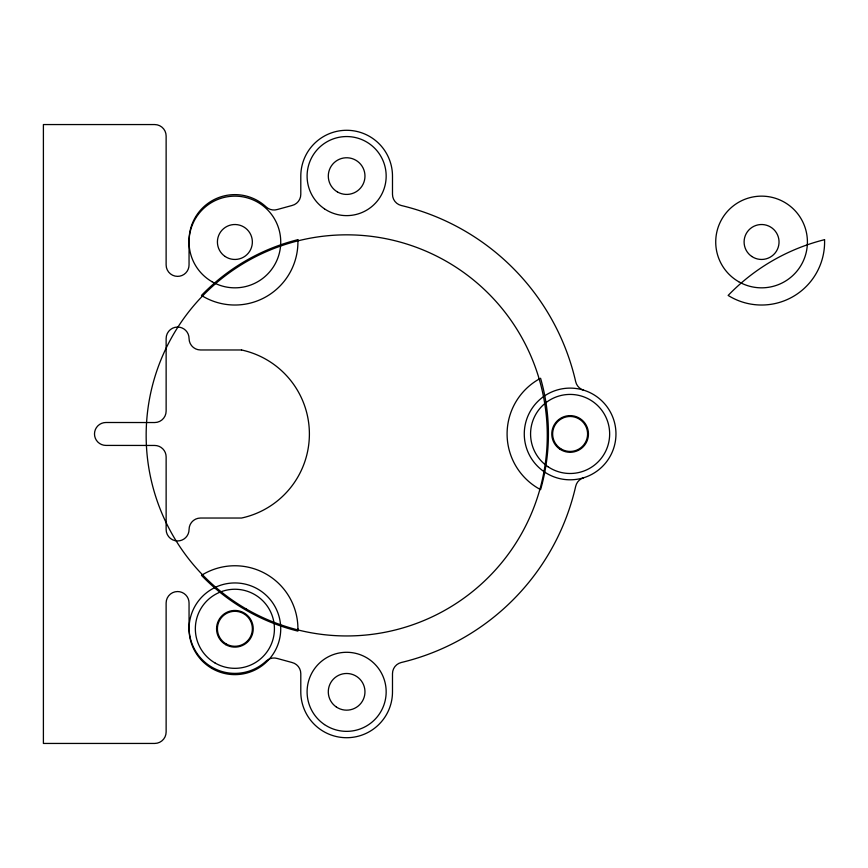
<?xml version="1.0" encoding="UTF-8"?>
<svg xmlns="http://www.w3.org/2000/svg" width="868" height="868" viewBox="0 0 868 868"><rect width="100%" height="100%" fill="white"/><g stroke="black" fill="none" stroke-linecap="round" stroke-linejoin="round"><path stroke-width="1.3" d="M583.535 477.834A11.458 11.458 0 0 0 575.701 486.254A234.946 234.946 0 0 1 401.276 662.501A11.458 11.458 0 0 0 392.488 673.644L392.488 691.872A45.841 45.841 0 0 1 346.647 737.713A45.841 45.841 0 0 1 300.795 691.872L300.795 673.644A11.458 11.458 0 0 0 292.006 662.501L277.359 658.497A11.458 11.458 0 0 0 266.161 661.069A45.841 45.841 0 0 1 189.061 627.542L189.05 603A11.458 11.458 0 0 0 177.582 591.542A11.458 11.458 0 0 0 166.124 603L166.135 731.984A11.458 11.458 0 0 1 154.678 743.442L43.4 743.442L43.4 124.558L154.678 124.558A11.458 11.458 0 0 1 166.135 136.016L166.124 264.914A11.458 11.458 0 0 0 177.582 276.371A11.458 11.458 0 0 0 189.05 264.914L189.061 240.458A45.841 45.841 0 0 1 266.161 206.931A11.458 11.458 0 0 0 277.359 209.503L292.006 205.499A11.458 11.458 0 0 0 300.795 194.345L300.795 176.128A45.841 45.841 0 0 1 346.647 130.287A45.841 45.841 0 0 1 392.488 176.128L392.488 194.345A11.468 11.468 0 0 0 401.276 205.499A234.946 234.946 0 0 1 575.701 381.746A11.468 11.468 0 0 0 583.535 390.155M297.919 628.79L297.876 631.101A201.712 201.712 0 0 1 201.463 575.343A63.038 63.038 0 0 1 297.919 628.79M538.692 379.316L538.561 379.392A63.038 63.038 0 0 0 540.58 489.639A201.712 201.712 0 0 0 540.58 378.274L538.692 379.316M241.532 349.978L200.519 349.967A11.458 11.458 0 0 1 189.061 338.509A11.458 11.458 0 0 0 177.593 327.052A11.458 11.458 0 0 0 166.135 338.509L166.135 411.085A11.458 11.458 0 0 1 154.678 422.542L105.961 422.499A11.458 11.458 0 0 0 94.493 433.957A11.458 11.458 0 0 0 105.961 445.414L154.678 445.458A11.458 11.458 0 0 1 166.135 456.926L166.135 529.491A11.458 11.458 0 0 0 177.593 540.948A11.458 11.458 0 0 0 189.061 529.491A11.458 11.458 0 0 1 200.519 518.033L241.532 518.033A85.954 85.954 0 0 0 241.532 349.978M824.567 239.828L824.557 239.677A201.712 201.712 0 0 0 728.144 295.435A63.038 63.038 0 0 0 824.6 241.988L824.567 239.828M297.887 239.828L297.876 239.677A201.712 201.712 0 0 0 201.463 295.435A63.038 63.038 0 0 0 297.919 241.988L297.887 239.828M336.35 707.008A18.336 18.336 0 0 0 364.918 693.131A18.336 18.336 0 0 0 338.618 675.326A18.336 18.336 0 0 0 336.35 707.008M225.723 644.664A18.336 18.336 0 0 0 253.228 628.79A18.336 18.336 0 0 0 225.723 612.906A18.336 18.336 0 0 0 225.723 644.664M337.468 191.969A18.336 18.336 0 0 0 364.972 176.096A18.336 18.336 0 0 0 337.468 160.211A18.336 18.336 0 0 0 337.468 191.969M324.469 208.83A39.537 39.537 0 0 0 386.065 178.917A39.537 39.537 0 0 0 329.352 140.529A39.537 39.537 0 0 0 324.469 208.83M324.469 724.563A39.537 39.537 0 0 0 386.065 694.639A39.537 39.537 0 0 0 329.352 656.262A39.537 39.537 0 0 0 324.469 724.563M215.123 663.033A39.537 39.537 0 0 0 274.429 628.79A39.537 39.537 0 0 0 215.123 594.547A39.537 39.537 0 0 0 215.123 663.033M547.958 466.702A39.537 39.537 0 0 0 609.553 436.778A39.537 39.537 0 0 0 552.84 398.39A39.537 39.537 0 0 0 547.958 466.702M246.436 609.086A200.562 200.562 0 0 0 547.274 435.389A200.562 200.562 0 0 0 246.436 261.702A200.562 200.562 0 0 0 246.436 609.086M211.966 281.688A45.841 45.841 0 0 0 280.733 241.988A45.841 45.841 0 0 0 211.966 202.287A45.841 45.841 0 0 0 211.966 281.688M225.094 256.461A17.479 17.479 0 0 0 252.317 243.235A17.479 17.479 0 0 0 227.253 226.266A17.479 17.479 0 0 0 225.094 256.461M559.838 449.147A18.336 18.336 0 0 0 588.406 435.269A18.336 18.336 0 0 0 562.106 417.465A18.336 18.336 0 0 0 559.838 449.147M738.646 281.688A45.841 45.841 0 0 0 807.414 241.988A45.841 45.841 0 0 0 738.646 202.287A45.841 45.841 0 0 0 738.646 281.688M751.775 256.461A17.479 17.479 0 0 0 778.997 243.235A17.479 17.479 0 0 0 753.934 226.266A17.479 17.479 0 0 0 751.775 256.461M545.354 472.539A45.841 45.841 0 0 0 615.911 436.105A45.841 45.841 0 0 0 549.086 393.226A45.841 45.841 0 0 0 545.354 472.539M211.966 668.49A45.841 45.841 0 0 0 280.733 628.79A45.841 45.841 0 0 0 211.966 589.09A45.841 45.841 0 0 0 211.966 668.49M226.147 643.926A17.479 17.479 0 0 0 252.371 628.79A17.479 17.479 0 0 0 226.147 613.654A17.479 17.479 0 0 0 226.147 643.926M560.674 448.669A17.479 17.479 0 0 0 587.571 434.781A17.479 17.479 0 0 0 562.095 418.43A17.479 17.479 0 0 0 560.674 448.669"/></g></svg>
